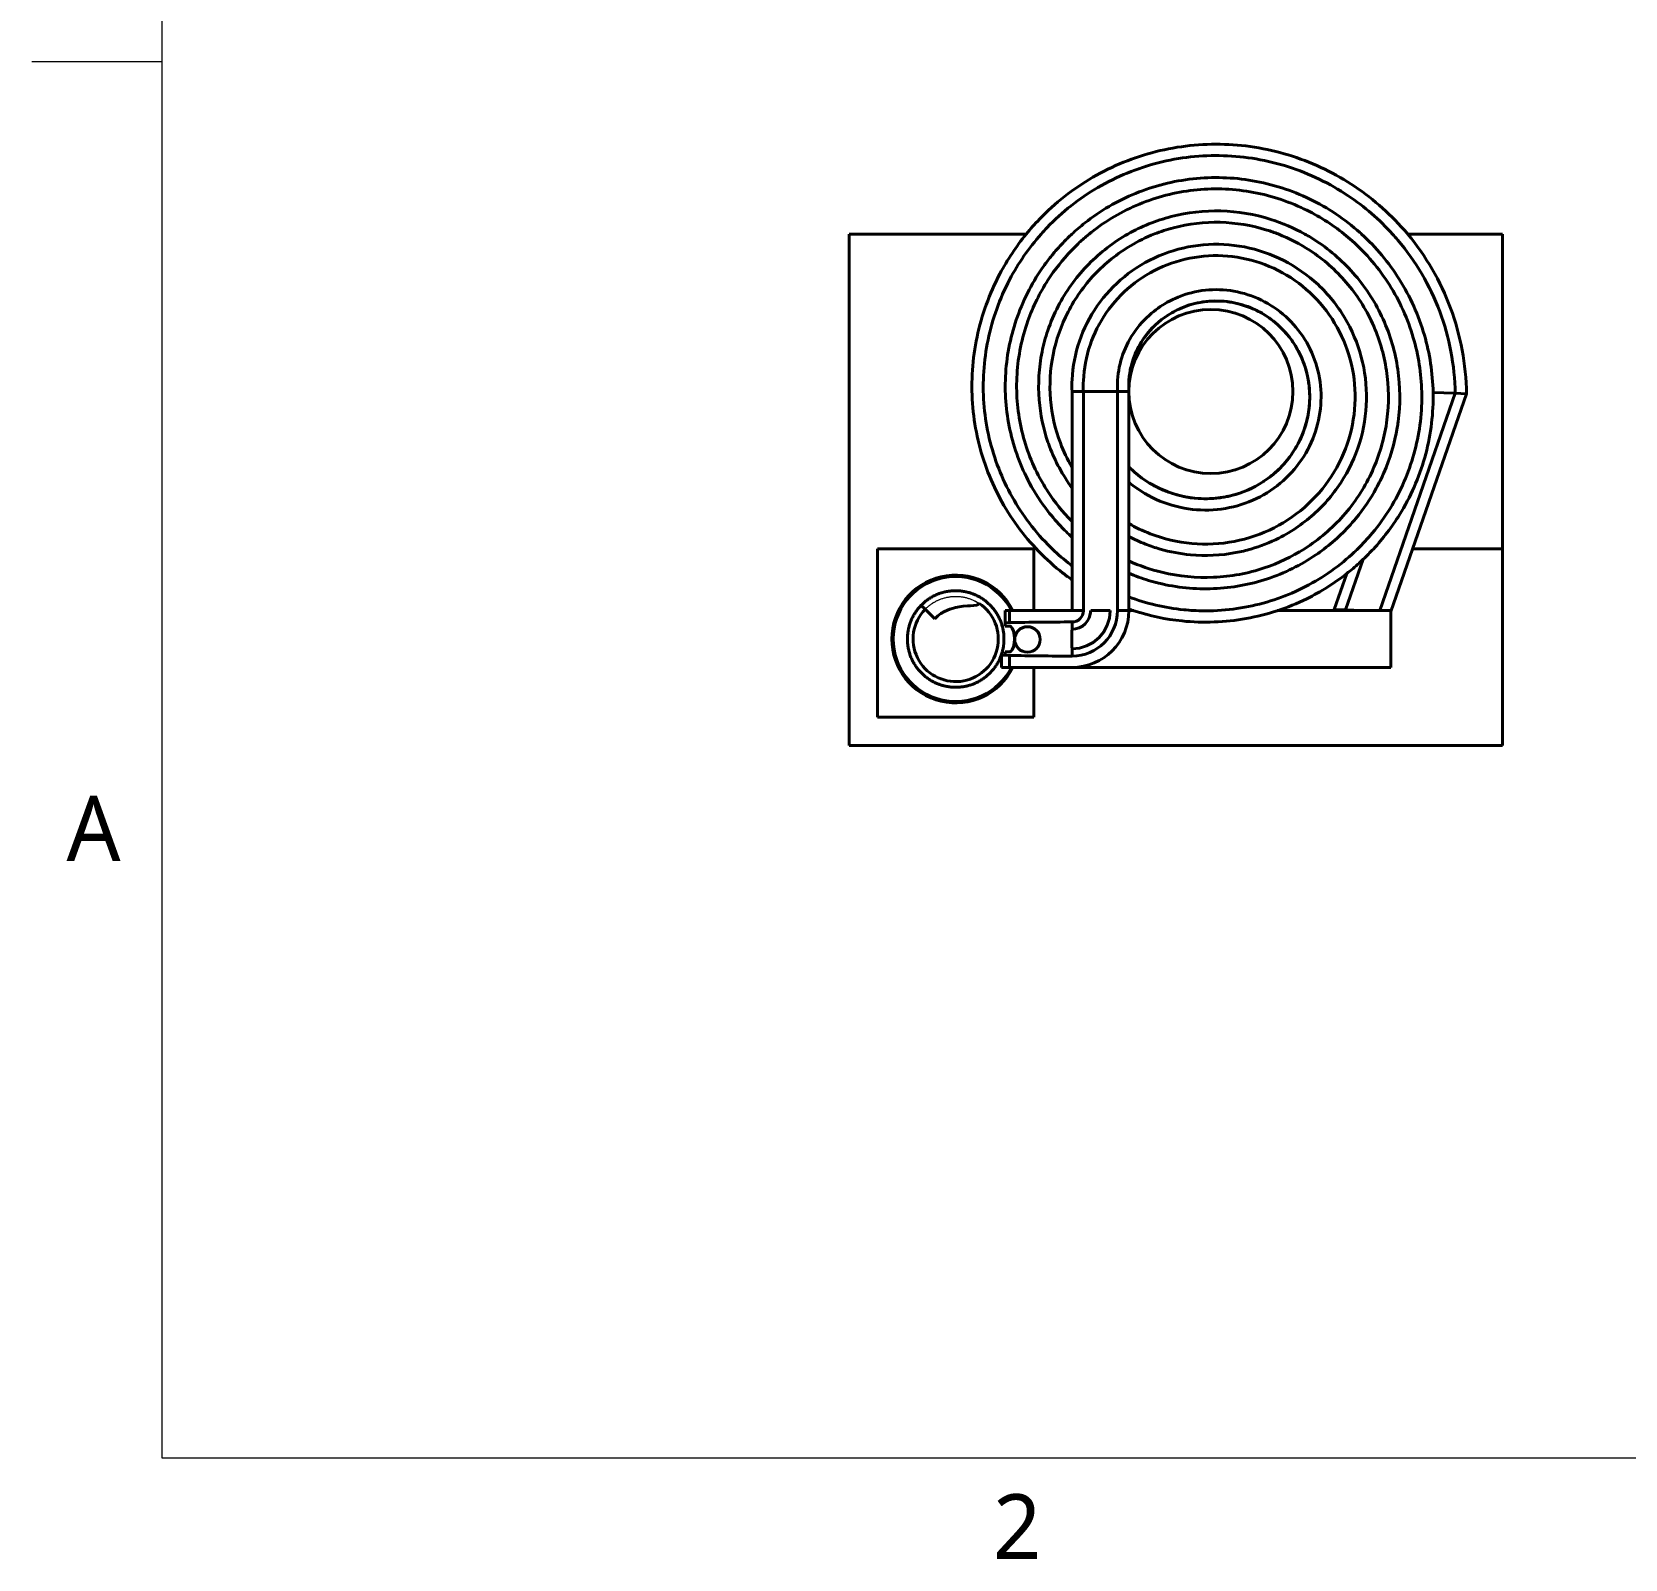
# Model space of a CAD drawing. Header units: inches. Extents: x 0 to 11, y 0 to 8.5.
# Drawn here: x 0.019 to 4.435, y 0.1 to 4.333 of the extents above; entities that cross this region are included whole.
import ezdxf

# ---------------------------------------------------------------- set-up
doc = ezdxf.new("R2010")
doc.units = ezdxf.units.IN
doc.header["$LTSCALE"] = 0.5
doc.header["$MEASUREMENT"] = 0
for name, color, linetype, lineweight in [('BORDER_FRAME', 7, 'Continuous', 15), ('BORDER_ZONES', 7, 'Continuous', 15), ('TANGENT_LINES', 7, 'Continuous', 15), ('Visible', 7, 'Continuous', 40)]:
    doc.layers.add(name, color=color, linetype=linetype, lineweight=lineweight)
doc.styles.add('Onshape-Standard', font='NotoSans-Regular.ttf')

msp = doc.modelspace()

# ---------------------------------------------------------------- linework, layer by layer
at = {"layer": 'BORDER_FRAME'}
for p, q in [((0.38, 0.38), (0.38, 8.12)), ((10.62, 0.38), (0.38, 0.38))]:
    msp.add_line(p, q, dxfattribs=at)
at = {"layer": 'BORDER_ZONES'}
msp.add_line((0.38, 4.25), (0.019, 4.25), dxfattribs=at)
at = {"layer": 'TANGENT_LINES'}
msp.add_line((2.9022, 2.6773), (2.9022, 2.6232), dxfattribs=at)
for points, weights, knots in [([(2.4924, 2.7297), (2.4937, 2.7312), (2.495, 2.7325), (2.5217, 2.7601), (2.5596, 2.7666), (2.5974, 2.7732), (2.6318, 2.7563), (2.6384, 2.7531), (2.6445, 2.7491)], [0.995112017747, 0.99742000795, 1, 0.951056516295, 1, 0.951056516295, 1, 0.990283887092, 0.984425401099], [0.88830318, 0.88830318, 0.88830318, 0.88888889, 0.88888889, 0.9, 0.9, 0.91111111, 0.91111111, 0.91331686, 0.91331686, 0.91331686]), ([(2.495, 2.7325), (2.5217, 2.7601), (2.5596, 2.7666), (2.5974, 2.7732), (2.6318, 2.7563), (2.6397, 2.7524), (2.647, 2.7474)], [1, 0.951056516295, 1, 0.951056516295, 1, 0.98832460532, 0.982219506443], [0, 0, 0, 0.01111111, 0.01111111, 0.02222222, 0.02222222, 0.02487276, 0.02487276, 0.02487276])]:
    msp.add_rational_spline(points, weights, degree=2, knots=knots, dxfattribs=at)
at = {"layer": 'Visible'}
for p, q in [((2.2845, 3.7723), (2.2845, 2.355)), ((2.2845, 3.7723), (2.7752, 3.7723)), ((3.8326, 3.7723), (4.0955, 3.7723)), ((4.0955, 3.7723), (4.0955, 2.9)), ((3.335, 3.5849), (3.3319, 3.5853)), ((3.3445, 3.5835), (3.335, 3.5849)), ((3.1989, 3.5648), (3.1941, 3.5626)), ((3.2073, 3.5685), (3.1989, 3.5648)), ((3.1419, 3.5285), (3.1339, 3.5213)), ((3.0696, 3.4191), (3.0658, 3.4054)), ((3.0725, 3.4278), (3.0696, 3.4191)), ((3.5485, 3.4033), (3.5475, 3.4065)), ((2.9022, 2.729), (2.9022, 3.3362)), ((2.9022, 3.3362), (2.9337, 3.3362)), ((2.9022, 3.3362), (2.9337, 3.3362)), ((2.9337, 2.729), (2.9337, 3.3362)), ((2.9337, 3.3362), (3.0282, 3.3362)), ((2.9345, 3.3362), (3.0274, 3.3362)), ((3.0282, 2.729), (3.0282, 3.3362)), ((3.0282, 3.3362), (3.0597, 3.3362)), ((3.0282, 3.3362), (3.0597, 3.3362)), ((3.0597, 2.729), (3.0597, 3.3362)), ((3.5604, 3.3024), (3.5611, 3.3205)), ((3.5609, 3.3318), (3.5607, 3.3356)), ((3.5611, 3.3205), (3.5609, 3.3318)), ((3.9642, 3.3314), (3.7554, 2.729)), ((3.9956, 3.3302), (3.7863, 2.7261)), ((3.9634, 3.3314), (3.9026, 3.3337)), ((3.9642, 3.3314), (3.9027, 3.3337)), ((3.9956, 3.3302), (3.9642, 3.3314)), ((3.9956, 3.3302), (3.9642, 3.3314)), ((3.5241, 3.1833), (3.5254, 3.1856)), ((3.1696, 3.0573), (3.171, 3.0568)), ((3.4076, 3.0719), (3.4102, 3.0733)), ((3.3211, 3.0431), (3.3338, 3.0455)), ((3.3338, 3.0455), (3.3381, 3.0465)), ((2.3632, 2.9), (2.3632, 2.4337)), ((2.7963, 2.9), (2.3632, 2.9)), ((2.7963, 2.9), (2.7963, 2.729)), ((3.7091, 2.8714), (3.6603, 2.7308)), ((4.0955, 2.9), (3.8466, 2.9)), ((4.0955, 2.9), (3.8466, 2.9)), ((4.0955, 2.9), (4.0955, 2.355)), ((3.6635, 2.8319), (3.6289, 2.732)), ((2.4837, 2.7435), (2.495, 2.7325)), ((2.5219, 2.7065), (2.495, 2.7325)), ((2.7172, 2.729), (2.729, 2.729)), ((2.7172, 2.6954), (2.7172, 2.729)), ((2.7172, 2.6954), (2.729, 2.6956)), ((2.729, 2.6956), (2.7172, 2.6954)), ((2.729, 2.729), (2.9022, 2.729)), ((2.729, 2.729), (2.729, 2.6956)), ((2.9022, 2.729), (2.9337, 2.729)), ((2.9022, 2.6975), (2.9022, 2.6773)), ((2.9539, 2.729), (3.0081, 2.729)), ((3.0081, 2.729), (3.0081, 2.7283)), ((3.0282, 2.729), (3.0597, 2.729)), ((3.0738, 2.729), (3.0597, 2.729)), ((3.7863, 2.729), (3.4707, 2.729)), ((3.6603, 2.7308), (3.6289, 2.732)), ((3.7075, 2.729), (3.6603, 2.7308)), ((3.7863, 2.5715), (3.7863, 2.729)), ((2.7172, 2.6893), (2.7172, 2.6861)), ((2.7172, 2.6861), (2.729, 2.6861)), ((2.7172, 2.6144), (2.7172, 2.613)), ((2.7172, 2.6144), (2.729, 2.6144)), ((2.9022, 2.6232), (2.9022, 2.603)), ((2.707, 2.5715), (2.707, 2.6051)), ((2.707, 2.6051), (2.7172, 2.6051)), ((2.729, 2.5715), (2.707, 2.5715)), ((2.729, 2.6048), (2.7172, 2.6051)), ((2.7172, 2.6051), (2.729, 2.6048)), ((2.729, 2.5715), (2.729, 2.6048)), ((2.9022, 2.5715), (2.729, 2.5715)), ((2.7963, 2.5715), (2.7963, 2.4337)), ((3.7863, 2.5715), (2.9022, 2.5715)), ((2.3632, 2.4337), (2.7963, 2.4337)), ((2.2845, 2.355), (4.0955, 2.355))]:
    msp.add_line(p, q, dxfattribs=at)
at = {"layer": 'Visible', "flags": 128}
for points in [[(3.3319, 3.5853), (3.3107, 3.5869), (3.2894, 3.5868), (3.2681, 3.5848), (3.2464, 3.5809), (3.2252, 3.5751), (3.2073, 3.5685)], [(3.4435, 3.5439), (3.4329, 3.5506), (3.4152, 3.5603), (3.3968, 3.5686), (3.3666, 3.5786), (3.3445, 3.5835)], [(3.1555, 3.5393), (3.1505, 3.5355), (3.1419, 3.5285)], [(3.1941, 3.5626), (3.174, 3.5517), (3.1555, 3.5393)], [(3.4651, 3.5278), (3.4494, 3.5398), (3.4435, 3.5439)], [(3.1339, 3.5213), (3.1288, 3.5164), (3.1166, 3.5034), (3.1052, 3.4891), (3.0949, 3.474), (3.0806, 3.4476), (3.0725, 3.4278)], [(3.4841, 3.5103), (3.4728, 3.5211), (3.4651, 3.5278)], [(3.5388, 3.4294), (3.5292, 3.4491), (3.5177, 3.4686), (3.5046, 3.487), (3.4895, 3.5047), (3.4841, 3.5103)], [(3.0658, 3.4054), (3.0643, 3.3988), (3.0599, 3.3687)], [(3.5475, 3.4065), (3.5393, 3.4281), (3.5388, 3.4294)], [(3.5607, 3.3356), (3.5583, 3.3607), (3.5539, 3.3838), (3.5485, 3.4033)], [(3.0599, 3.3687), (3.0599, 3.3679), (3.0597, 3.3362)], [(3.5254, 3.1856), (3.5343, 3.2027), (3.5429, 3.2229), (3.55, 3.2441), (3.5554, 3.2659), (3.5601, 3.2985), (3.5604, 3.3024)], [(3.5085, 3.159), (3.5199, 3.1762), (3.5241, 3.1833)], [(3.4342, 3.0876), (3.4549, 3.1027), (3.4732, 3.1186), (3.4901, 3.1361), (3.5059, 3.1555), (3.5085, 3.159)], [(3.0595, 3.1273), (3.0754, 3.1126), (3.0958, 3.0965), (3.1174, 3.0822), (3.1402, 3.0698)], [(3.1402, 3.0698), (3.141, 3.0695), (3.1655, 3.0588), (3.1696, 3.0573)], [(3.171, 3.0568), (3.1929, 3.0498), (3.2168, 3.0443), (3.2417, 3.0406), (3.2669, 3.0391), (3.3003, 3.0404), (3.3211, 3.0431)], [(3.3381, 3.0465), (3.3673, 3.0547), (3.389, 3.0631), (3.4076, 3.0719)], [(3.4102, 3.0733), (3.4331, 3.0869), (3.4342, 3.0876)], [(2.5219, 2.7065), (2.53, 2.7141), (2.5389, 2.7207), (2.5484, 2.7265), (2.5637, 2.7333), (2.5797, 2.7379), (2.5897, 2.7397), (2.6005, 2.7411), (2.6121, 2.7419), (2.6208, 2.7423), (2.6294, 2.7428), (2.6378, 2.7444), (2.6398, 2.7452), (2.6415, 2.7462), (2.6432, 2.7474), (2.6445, 2.749)], [(2.7172, 2.6954), (2.7172, 2.6913), (2.7172, 2.6893)], [(2.9539, 2.729), (2.9529, 2.7189), (2.95, 2.7092), (2.9452, 2.7003), (2.9388, 2.6924), (2.9309, 2.686), (2.922, 2.6812), (2.9123, 2.6783), (2.9022, 2.6773)], [(3.0081, 2.7283), (3.006, 2.7083), (3, 2.6885), (2.9902, 2.6702), (2.9771, 2.6541), (2.961, 2.641), (2.9427, 2.6312), (2.9229, 2.6252), (2.9022, 2.6232)], [(2.729, 2.6861), (2.73, 2.6859), (2.7309, 2.6857), (2.7327, 2.6847), (2.7362, 2.6806), (2.7399, 2.6719), (2.7419, 2.6616), (2.7425, 2.6504), (2.7418, 2.6392), (2.7397, 2.6289), (2.736, 2.6201), (2.7332, 2.6166), (2.7314, 2.6152), (2.7303, 2.6147), (2.729, 2.6144)], [(2.7172, 2.613), (2.7172, 2.6091), (2.7172, 2.6051)]]:
    msp.add_lwpolyline(points, dxfattribs=at)
at = {"layer": 'Visible', "extrusion": (0, 0, -1)}
msp.add_circle((-3.2871, 3.3362), 0.2274, dxfattribs=at)
at = {"layer": 'Visible'}
msp.add_circle((2.7787, 2.649), 0.0354, dxfattribs=at)
for radius, start, end in [(0.1772, 26.3699, 333.5943), (0.1181, 135.8512, 56.7419)]:
    msp.add_arc((2.5798, 2.6503), radius, start, end, dxfattribs=at)
at = {"layer": 'Visible', "extrusion": (0, 0, -1)}
for centre, radius, start, end in [((-2.5798, 2.6503), 0.1732, 207.0541, 152.9827), ((-2.9022, 2.729), 0.1575, 180, 270), ((-2.9022, 2.729), 0.0315, 180, 270), ((-2.9022, 2.729), 0.126, 180, 270)]:
    msp.add_arc(centre, radius, start, end, dxfattribs=at)
at = {"layer": 'Visible'}
for centre, major_axis, ratio, start_param, end_param in [((3.1959, 3.3466), (-0.1376, 0.0158), 0.74885, 0.252063, 0.252066), ((2.9037, 2.6502), (0.6322, 0), 0.074733, 1.573088, 1.850753), ((2.9037, 2.6502), (0, -0.0472), 0.037419, 4.102175, 5.322603), ((2.9037, 2.6502), (0.6322, 0), 0.074733, 4.432432, 4.710097)]:
    msp.add_ellipse(centre, major_axis=major_axis, ratio=ratio, start_param=start_param, end_param=end_param, dxfattribs=at)
for points, knots in [([(2.902, 2.8145), (2.8936, 2.8204), (2.8853, 2.8265), (2.8295, 2.8699), (2.7868, 2.9138), (2.7151, 3.012), (2.6861, 3.0663), (2.6439, 3.1812), (2.6309, 3.2418), (2.622, 3.3646), (2.6262, 3.4269), (2.6517, 3.5481), (2.673, 3.6071), (2.7227, 3.7012), (2.7472, 3.7381), (2.7751, 3.7724), (2.7867, 3.7866), (2.799, 3.8004), (2.8552, 3.8589), (2.9052, 3.8982), (3.0143, 3.9615), (3.0735, 3.9856), (3.1967, 4.0165), (3.2606, 4.0234), (3.3883, 4.0192), (3.452, 4.0081), (3.5743, 3.9686), (3.6328, 3.9402), (3.7401, 3.8681), (3.7888, 3.8244), (3.8314, 3.7739), (3.832, 3.7732), (3.8327, 3.7724), (3.8833, 3.7117), (3.9237, 3.6422), (3.9795, 3.492), (3.9946, 3.4114), (3.9956, 3.3302)], [0.8142476, 0.8142476, 0.8142476, 0.8142476, 0.8164062, 0.8164062, 0.8291016, 0.8291016, 0.8417969, 0.8417969, 0.8544922, 0.8544922, 0.8671875, 0.8671875, 0.8798828, 0.8798828, 0.8888466, 0.8888466, 0.8888466, 0.8925781, 0.8925781, 0.9052734, 0.9052734, 0.9179688, 0.9179688, 0.9306641, 0.9306641, 0.9433594, 0.9433594, 0.9560547, 0.9560547, 0.96875, 0.96875, 0.968946, 0.968946, 0.968946, 0.984375, 0.984375, 1, 1, 1, 1]), ([(2.9021, 2.8533), (2.9007, 2.8545), (2.8992, 2.8556), (2.8804, 2.8701), (2.8637, 2.8845), (2.8478, 2.8997), (2.8436, 2.9038), (2.8394, 2.9079), (2.8353, 2.9121), (2.8144, 2.9334), (2.795, 2.9561), (2.7431, 3.0269), (2.7152, 3.0785), (2.6749, 3.1878), (2.6623, 3.2455), (2.6536, 3.3624), (2.6574, 3.4217), (2.6814, 3.5373), (2.7016, 3.5936), (2.7531, 3.6915), (2.7825, 3.7341), (2.8166, 3.7726), (2.8221, 3.7788), (2.8276, 3.7848), (2.8747, 3.834), (2.9222, 3.8715), (3.0262, 3.9322), (3.0826, 3.9553), (3.2, 3.9851), (3.2609, 3.9918), (3.3827, 3.988), (3.4436, 3.9776), (3.5604, 3.9402), (3.6163, 3.9132), (3.7127, 3.8488), (3.7541, 3.813), (3.7908, 3.7726), (3.7958, 3.7671), (3.8008, 3.7614), (3.855, 3.6973), (3.8944, 3.6302), (3.9484, 3.486), (3.963, 3.409), (3.9642, 3.3314)], [0.815999, 0.815999, 0.815999, 0.815999, 0.8164062, 0.8164062, 0.8212518, 0.8212518, 0.8212518, 0.8225462, 0.8225462, 0.8225462, 0.8291016, 0.8291016, 0.8417969, 0.8417969, 0.8544922, 0.8544922, 0.8671875, 0.8671875, 0.8798828, 0.8798828, 0.8908291, 0.8908291, 0.8908291, 0.8925781, 0.8925781, 0.9052734, 0.9052734, 0.9179688, 0.9179688, 0.9306641, 0.9306641, 0.9433594, 0.9433594, 0.9560547, 0.9560547, 0.967209, 0.967209, 0.967209, 0.96875, 0.96875, 0.984375, 0.984375, 1, 1, 1, 1]), ([(2.902, 2.9326), (2.8995, 2.9349), (2.8969, 2.9372), (2.8944, 2.9396), (2.8885, 2.9451), (2.8827, 2.9508), (2.8765, 2.9573), (2.8758, 2.9579), (2.8752, 2.9585), (2.8612, 2.9731), (2.8479, 2.9884), (2.8354, 3.0045), (2.8164, 3.0289), (2.7994, 3.0551), (2.7598, 3.1286), (2.7414, 3.1784), (2.7189, 3.2816), (2.7149, 3.3349), (2.7218, 3.441), (2.7328, 3.4938), (2.7689, 3.5946), (2.7942, 3.6427), (2.8289, 3.6909), (2.8322, 3.6953), (2.8355, 3.6997), (2.8423, 3.7086), (2.8494, 3.7173), (2.8567, 3.7258), (2.8644, 3.7347), (2.8724, 3.7434), (2.8806, 3.7519), (2.8874, 3.7589), (2.8944, 3.7657), (2.9015, 3.7724), (2.9131, 3.7832), (2.9252, 3.7935), (2.9803, 3.8369), (3.0278, 3.8647), (3.1291, 3.9061), (3.1828, 3.9197), (3.2923, 3.9317), (3.3481, 3.93), (3.4574, 3.9111), (3.5109, 3.894), (3.6115, 3.8454), (3.6585, 3.814), (3.7018, 3.7753), (3.7032, 3.774), (3.7046, 3.7727), (3.7448, 3.7361), (3.7801, 3.6939), (3.8394, 3.5998), (3.863, 3.5475), (3.8938, 3.4413), (3.902, 3.3877), (3.9031, 3.3338), (3.9032, 3.3303), (3.9032, 3.3269), (3.9034, 3.2661), (3.8955, 3.2085), (3.864, 3.0974), (3.8404, 3.0439), (3.7889, 2.9608), (3.7647, 2.929), (3.7376, 2.8997), (3.7285, 2.8899), (3.7191, 2.8804), (3.7094, 2.8711), (3.7057, 2.8675), (3.7019, 2.864), (3.687, 2.8505), (3.6755, 2.8409), (3.6637, 2.8316), (3.6294, 2.8047), (3.5921, 2.7813), (3.5263, 2.749), (3.4989, 2.7378), (3.4708, 2.7286), (3.4428, 2.7194), (3.414, 2.7122), (3.3265, 2.6965), (3.2665, 2.6942), (3.1619, 2.7049), (3.1171, 2.7144), (3.0736, 2.7285), (3.069, 2.7301), (3.0643, 2.7316), (3.0597, 2.7333)], [0.534289, 0.534289, 0.534289, 0.534289, 0.5351291, 0.5351291, 0.5351291, 0.5371094, 0.5371094, 0.5373231, 0.5373231, 0.5373231, 0.5422619, 0.5422619, 0.5422619, 0.5498047, 0.5498047, 0.5625, 0.5625, 0.5751953, 0.5751953, 0.5878906, 0.5878906, 0.6005859, 0.6005859, 0.6018833, 0.6018833, 0.6018833, 0.6045198, 0.6045198, 0.6045198, 0.6072817, 0.6072817, 0.6072817, 0.6095746, 0.6095746, 0.6095746, 0.6132812, 0.6132812, 0.6259766, 0.6259766, 0.6386719, 0.6386719, 0.6513672, 0.6513672, 0.6640625, 0.6640625, 0.6767578, 0.6767578, 0.6771846, 0.6771846, 0.6771846, 0.6894531, 0.6894531, 0.7021484, 0.7021484, 0.7140863, 0.7140863, 0.7140863, 0.7148438, 0.7148438, 0.7275391, 0.7275391, 0.7402344, 0.7402344, 0.7488968, 0.7488968, 0.7488968, 0.7518075, 0.7518075, 0.7518075, 0.7529297, 0.7529297, 0.7561758, 0.7561758, 0.7561758, 0.765625, 0.765625, 0.7719797, 0.7719797, 0.7719797, 0.7783203, 0.7783203, 0.7910156, 0.7910156, 0.8006921, 0.8006921, 0.8006921, 0.8017335, 0.8017335, 0.8017335, 0.8017335]), ([(2.9019, 2.9762), (2.9015, 2.9767), (2.901, 2.9771), (2.8763, 3.0023), (2.8544, 3.0295), (2.8354, 3.0587), (2.8274, 3.0708), (2.82, 3.0833), (2.7895, 3.1396), (2.772, 3.1866), (2.7505, 3.284), (2.7466, 3.3343), (2.7528, 3.4346), (2.763, 3.4845), (2.794, 3.5716), (2.8126, 3.6095), (2.8354, 3.6448), (2.8402, 3.6523), (2.8452, 3.6596), (2.8707, 3.6952), (2.8938, 3.7217), (2.9192, 3.7459), (2.9276, 3.7537), (2.9361, 3.7614), (2.9449, 3.7687), (2.9465, 3.77), (2.948, 3.7713), (2.9495, 3.7725), (2.9517, 3.7743), (2.9538, 3.776), (2.9962, 3.8096), (3.0411, 3.836), (3.1368, 3.8754), (3.1876, 3.8885), (3.2913, 3.9001), (3.3441, 3.8986), (3.4477, 3.881), (3.4984, 3.8649), (3.5852, 3.8233), (3.6222, 3.8), (3.6563, 3.7727), (3.6638, 3.7667), (3.6711, 3.7605), (3.7182, 3.7186), (3.7531, 3.6775), (3.8106, 3.5868), (3.833, 3.5373), (3.8625, 3.4367), (3.8704, 3.386), (3.8716, 3.335), (3.8717, 3.3316), (3.8717, 3.3283), (3.8721, 3.2705), (3.8647, 3.2158), (3.8351, 3.1102), (3.8128, 3.0593), (3.7691, 2.9884), (3.7525, 2.9655), (3.7344, 2.9438), (3.7216, 2.9284), (3.7081, 2.9137), (3.6937, 2.8997), (3.6907, 2.8967), (3.6876, 2.8937), (3.6844, 2.8908), (3.6823, 2.8888), (3.6802, 2.8868), (3.637, 2.8475), (3.5905, 2.8157), (3.4901, 2.7661), (3.4363, 2.7482), (3.3524, 2.733), (3.3235, 2.7299), (3.2944, 2.7288), (3.2855, 2.7285), (3.2766, 2.7283), (3.2677, 2.7284), (3.2491, 2.7286), (3.2305, 2.7296), (3.1601, 2.7366), (3.1087, 2.7485), (3.0595, 2.7668)], [0.5369498, 0.5369498, 0.5369498, 0.5369498, 0.5371094, 0.5371094, 0.5460739, 0.5460739, 0.5460739, 0.5498047, 0.5498047, 0.5625, 0.5625, 0.5751953, 0.5751953, 0.5878906, 0.5878906, 0.5983778, 0.5983778, 0.5983778, 0.6005859, 0.6005859, 0.6092747, 0.6092747, 0.6092747, 0.6121135, 0.6121135, 0.6121135, 0.6126054, 0.6126054, 0.6126054, 0.6132812, 0.6132812, 0.6259766, 0.6259766, 0.6386719, 0.6386719, 0.6513672, 0.6513672, 0.6640625, 0.6640625, 0.6744618, 0.6744618, 0.6744618, 0.6767578, 0.6767578, 0.6894531, 0.6894531, 0.7021484, 0.7021484, 0.7140623, 0.7140623, 0.7140623, 0.7148438, 0.7148438, 0.7275391, 0.7275391, 0.7402344, 0.7402344, 0.7467076, 0.7467076, 0.7467076, 0.7512871, 0.7512871, 0.7512871, 0.7522721, 0.7522721, 0.7522721, 0.7529297, 0.7529297, 0.765625, 0.765625, 0.7783203, 0.7783203, 0.7848419, 0.7848419, 0.7848419, 0.786843, 0.786843, 0.786843, 0.7910156, 0.7910156, 0.8026795, 0.8026795, 0.8026795, 0.8026795]), ([(2.9022, 3.0693), (2.8764, 3.1042), (2.8553, 3.1428), (2.8384, 3.1878), (2.837, 3.1918), (2.8356, 3.1958), (2.8226, 3.2334), (2.8143, 3.2728), (2.8076, 3.357), (2.8102, 3.402), (2.8232, 3.4659), (2.8285, 3.4857), (2.8351, 3.5051), (2.843, 3.5282), (2.8526, 3.5508), (2.8847, 3.6127), (2.9113, 3.65), (2.9739, 3.7161), (3.01, 3.7449), (3.0522, 3.7697), (3.0547, 3.7712), (3.0573, 3.7726), (3.0947, 3.7938), (3.1351, 3.8101), (3.2218, 3.8325), (3.2684, 3.8378), (3.3618, 3.8353), (3.4085, 3.8275), (3.4859, 3.8031), (3.5174, 3.7894), (3.5474, 3.7727), (3.5588, 3.7664), (3.5699, 3.7596), (3.6203, 3.7262), (3.6563, 3.6943), (3.7184, 3.6215), (3.7444, 3.5806), (3.7842, 3.4928), (3.7981, 3.4459), (3.8123, 3.3498), (3.8126, 3.3005), (3.8054, 3.2466), (3.8046, 3.2412), (3.8037, 3.2358), (3.7966, 3.1929), (3.7841, 3.1506), (3.7602, 3.096), (3.7532, 3.0818), (3.7456, 3.0679), (3.7294, 3.0384), (3.7104, 3.0104), (3.6629, 2.953), (3.6332, 2.9245), (3.6006, 2.8997), (3.5934, 2.8942), (3.586, 2.8889), (3.5371, 2.8555), (3.4916, 2.8329), (3.3958, 2.8011), (3.3454, 2.7919), (3.2438, 2.7878), (3.1924, 2.7928), (3.133, 2.8073), (3.1235, 2.8099), (3.114, 2.8128), (3.0956, 2.8183), (3.0774, 2.8248), (3.0596, 2.8323)], [0.2578809, 0.2578809, 0.2578809, 0.2578809, 0.2705078, 0.2705078, 0.2717301, 0.2717301, 0.2717301, 0.2832031, 0.2832031, 0.2958984, 0.2958984, 0.3016895, 0.3016895, 0.3016895, 0.3085938, 0.3085938, 0.3212891, 0.3212891, 0.3339844, 0.3339844, 0.3348076, 0.3348076, 0.3348076, 0.3466797, 0.3466797, 0.359375, 0.359375, 0.3720703, 0.3720703, 0.3812747, 0.3812747, 0.3812747, 0.3847656, 0.3847656, 0.3974609, 0.3974609, 0.4101562, 0.4101562, 0.4228516, 0.4228516, 0.4355469, 0.4355469, 0.4369581, 0.4369581, 0.4369581, 0.4482422, 0.4482422, 0.4523015, 0.4523015, 0.4523015, 0.4609375, 0.4609375, 0.4713283, 0.4713283, 0.4713283, 0.4736328, 0.4736328, 0.4863281, 0.4863281, 0.4990234, 0.4990234, 0.5117188, 0.5117188, 0.5141683, 0.5141683, 0.5141683, 0.5189257, 0.5189257, 0.5189257, 0.5189257]), ([(2.902, 3.1266), (2.8894, 3.1479), (2.8787, 3.1704), (2.8553, 3.232), (2.846, 3.2726), (2.8392, 3.3553), (2.8415, 3.3973), (2.8579, 3.4793), (2.8718, 3.5194), (2.9106, 3.5944), (2.9353, 3.6294), (2.9937, 3.6914), (3.0274, 3.7184), (3.0855, 3.7529), (3.1076, 3.7637), (3.1305, 3.7728), (3.1478, 3.7796), (3.1655, 3.7854), (3.2255, 3.8011), (3.2691, 3.8062), (3.3566, 3.8041), (3.4004, 3.7969), (3.453, 3.7805), (3.4634, 3.7768), (3.4736, 3.7728), (3.5046, 3.7607), (3.5343, 3.7453), (3.5994, 3.7025), (3.6333, 3.6726), (3.6917, 3.6045), (3.7162, 3.5661), (3.7539, 3.4838), (3.767, 3.4398), (3.7806, 3.3495), (3.7811, 3.3032), (3.7692, 3.2119), (3.7568, 3.1669), (3.7198, 3.0818), (3.6953, 3.0416), (3.6358, 2.9693), (3.6008, 2.9373), (3.5565, 2.9068), (3.5511, 2.9032), (3.5455, 2.8997), (3.5111, 2.878), (3.474, 2.8603), (3.3901, 2.8322), (3.3427, 2.8234), (3.2469, 2.8193), (3.1985, 2.8239), (3.1201, 2.8428), (3.0893, 2.8533), (3.0596, 2.8666)], [0.2628227, 0.2628227, 0.2628227, 0.2628227, 0.2705078, 0.2705078, 0.2832031, 0.2832031, 0.2958984, 0.2958984, 0.3085938, 0.3085938, 0.3212891, 0.3212891, 0.3339844, 0.3339844, 0.341226, 0.341226, 0.341226, 0.3466797, 0.3466797, 0.359375, 0.359375, 0.3720703, 0.3720703, 0.3752334, 0.3752334, 0.3752334, 0.3847656, 0.3847656, 0.3974609, 0.3974609, 0.4101562, 0.4101562, 0.4228516, 0.4228516, 0.4355469, 0.4355469, 0.4482422, 0.4482422, 0.4609375, 0.4609375, 0.4736328, 0.4736328, 0.4753983, 0.4753983, 0.4753983, 0.4863281, 0.4863281, 0.4990234, 0.4990234, 0.5117188, 0.5117188, 0.5202104, 0.5202104, 0.5202104, 0.5202104]), ([(2.9022, 3.3362), (2.9018, 3.3472), (2.9019, 3.3583), (2.9041, 3.4054), (2.9109, 3.4413), (2.9344, 3.5102), (2.951, 3.5432), (2.9931, 3.6035), (3.0184, 3.6309), (3.0761, 3.6778), (3.1084, 3.6973), (3.1774, 3.7267), (3.2142, 3.7367), (3.2895, 3.746), (3.3279, 3.7453), (3.4036, 3.7334), (3.4408, 3.722), (3.5109, 3.6893), (3.5438, 3.6679), (3.6027, 3.6166), (3.6286, 3.5867), (3.6715, 3.5204), (3.6884, 3.4842), (3.7115, 3.408), (3.7177, 3.368), (3.7189, 3.2876), (3.7139, 3.2472), (3.6926, 3.1688), (3.6764, 3.131), (3.6339, 3.0609), (3.6077, 3.0287), (3.547, 2.9726), (3.5125, 2.9487), (3.4506, 2.9175), (3.4248, 2.9073), (3.3981, 2.8996), (3.3845, 2.8957), (3.3706, 2.8923), (3.3152, 2.8819), (3.2725, 2.8798), (3.202, 2.8864), (3.174, 2.8917), (3.1465, 2.8995), (3.1329, 2.9034), (3.1194, 2.908), (3.0902, 2.9194), (3.0746, 2.9265), (3.0595, 2.9345)], [0, 0, 0, 0, 0.0039063, 0.0039063, 0.0166016, 0.0166016, 0.0292969, 0.0292969, 0.0419922, 0.0419922, 0.0546875, 0.0546875, 0.0673828, 0.0673828, 0.0800781, 0.0800781, 0.0927734, 0.0927734, 0.1054688, 0.1054688, 0.1181641, 0.1181641, 0.1308594, 0.1308594, 0.1435547, 0.1435547, 0.15625, 0.15625, 0.1689453, 0.1689453, 0.1816406, 0.1816406, 0.1943359, 0.1943359, 0.20273, 0.20273, 0.20273, 0.2070312, 0.2070312, 0.2197266, 0.2197266, 0.2281982, 0.2281982, 0.2281982, 0.2324219, 0.2324219, 0.2374719, 0.2374719, 0.2374719, 0.2374719]), ([(2.9337, 3.3362), (2.9333, 3.3463), (2.9333, 3.3565), (2.9353, 3.3997), (2.9414, 3.4327), (2.9627, 3.4961), (2.9779, 3.5265), (3.0164, 3.5822), (3.0397, 3.6075), (3.0926, 3.6508), (3.1223, 3.6689), (3.1859, 3.6963), (3.2198, 3.7055), (3.2892, 3.7143), (3.3247, 3.7139), (3.3945, 3.703), (3.4289, 3.6927), (3.4938, 3.6627), (3.5243, 3.643), (3.5789, 3.5957), (3.603, 3.5681), (3.6429, 3.507), (3.6586, 3.4734), (3.6803, 3.4029), (3.6862, 3.3659), (3.6875, 3.2914), (3.6829, 3.2539), (3.6634, 3.1811), (3.6485, 3.146), (3.6093, 3.0808), (3.585, 3.0508), (3.5288, 2.9985), (3.4969, 2.9762), (3.4277, 2.941), (3.3905, 2.9283), (3.3136, 2.9135), (3.2739, 2.9114), (3.1951, 2.9185), (3.156, 2.9276), (3.0984, 2.9499), (3.0785, 2.9594), (3.0595, 2.9704)], [0, 0, 0, 0, 0.0039063, 0.0039063, 0.0166016, 0.0166016, 0.0292969, 0.0292969, 0.0419922, 0.0419922, 0.0546875, 0.0546875, 0.0673828, 0.0673828, 0.0800781, 0.0800781, 0.0927734, 0.0927734, 0.1054688, 0.1054688, 0.1181641, 0.1181641, 0.1308594, 0.1308594, 0.1435547, 0.1435547, 0.15625, 0.15625, 0.1689453, 0.1689453, 0.1816406, 0.1816406, 0.1943359, 0.1943359, 0.2070312, 0.2070312, 0.2197266, 0.2197266, 0.2324219, 0.2324219, 0.2393755, 0.2393755, 0.2393755, 0.2393755]), ([(3.0282, 3.3362), (3.0278, 3.3436), (3.0277, 3.351), (3.0286, 3.3828), (3.0328, 3.4071), (3.0478, 3.454), (3.0587, 3.4766), (3.0865, 3.5182), (3.1035, 3.5372), (3.1381, 3.5664), (3.1548, 3.5777), (3.1727, 3.587), (3.1776, 3.5896), (3.1826, 3.592), (3.2112, 3.6048), (3.2364, 3.6121), (3.2882, 3.6194), (3.3148, 3.6195), (3.3674, 3.6121), (3.3934, 3.6047), (3.4426, 3.5828), (3.4658, 3.5683), (3.5076, 3.5331), (3.5262, 3.5124), (3.5571, 3.4665), (3.5694, 3.4412), (3.5866, 3.3877), (3.5915, 3.3596), (3.5933, 3.3027), (3.5902, 3.274), (3.576, 3.218), (3.5649, 3.1909), (3.5355, 3.1404), (3.5171, 3.1171), (3.4743, 3.0762), (3.4499, 3.0586), (3.3968, 3.0308), (3.3681, 3.0205), (3.3087, 3.0082), (3.2779, 3.0062), (3.2166, 3.0109), (3.186, 3.0176), (3.1277, 3.0393), (3.0999, 3.0544), (3.0695, 3.0768), (3.0645, 3.0807), (3.0597, 3.0847)], [0, 0, 0, 0, 0.0039063, 0.0039063, 0.0166016, 0.0166016, 0.0292969, 0.0292969, 0.0419922, 0.0419922, 0.0519443, 0.0519443, 0.0519443, 0.0546875, 0.0546875, 0.0673828, 0.0673828, 0.0800781, 0.0800781, 0.0927734, 0.0927734, 0.1054688, 0.1054688, 0.1181641, 0.1181641, 0.1308594, 0.1308594, 0.1435547, 0.1435547, 0.15625, 0.15625, 0.1689453, 0.1689453, 0.1816406, 0.1816406, 0.1943359, 0.1943359, 0.2070312, 0.2070312, 0.2197266, 0.2197266, 0.2324219, 0.2324219, 0.2451172, 0.2451172, 0.2476464, 0.2476464, 0.2476464, 0.2476464]), ([(3.0597, 3.3362), (3.0593, 3.3427), (3.0592, 3.3492), (3.0594, 3.3601), (3.0596, 3.3644), (3.0599, 3.3687), (3.0609, 3.381), (3.0629, 3.3933), (3.0658, 3.4054), (3.067, 3.41), (3.0682, 3.4146), (3.0696, 3.4191), (3.0696, 3.4192), (3.0697, 3.4192), (3.0706, 3.4221), (3.0715, 3.4249), (3.0725, 3.4278), (3.0788, 3.4454), (3.0872, 3.4625), (3.1079, 3.494), (3.1201, 3.5084), (3.1339, 3.5213), (3.1364, 3.5237), (3.1391, 3.5261), (3.1418, 3.5284), (3.1419, 3.5285), (3.1419, 3.5285), (3.1463, 3.5323), (3.1508, 3.5359), (3.1555, 3.5393), (3.1675, 3.5482), (3.1804, 3.556), (3.1941, 3.5626), (3.1957, 3.5633), (3.1973, 3.5641), (3.1989, 3.5648), (3.2016, 3.5661), (3.2044, 3.5673), (3.2072, 3.5685), (3.2256, 3.576), (3.245, 3.5814), (3.2869, 3.5877), (3.3095, 3.588), (3.3319, 3.5853), (3.333, 3.5852), (3.334, 3.585), (3.335, 3.5849), (3.335, 3.5849), (3.335, 3.5849), (3.3381, 3.5845), (3.3413, 3.584), (3.3445, 3.5835), (3.3646, 3.58), (3.3845, 3.5741), (3.4174, 3.5597), (3.4307, 3.5524), (3.4434, 3.5439), (3.4509, 3.5389), (3.4581, 3.5335), (3.4651, 3.5278), (3.4717, 3.5223), (3.478, 3.5165), (3.4841, 3.5103), (3.4953, 3.499), (3.5055, 3.4867), (3.5239, 3.4596), (3.532, 3.4449), (3.5388, 3.4294), (3.542, 3.4219), (3.5449, 3.4143), (3.5475, 3.4065), (3.5475, 3.4065), (3.5475, 3.4065), (3.5478, 3.4054), (3.5482, 3.4044), (3.5485, 3.4033), (3.5554, 3.3815), (3.5595, 3.3587), (3.5607, 3.3356), (3.5608, 3.3344), (3.5608, 3.3332), (3.5609, 3.3319), (3.5609, 3.3318), (3.5609, 3.3318), (3.561, 3.328), (3.5611, 3.3243), (3.5611, 3.3206), (3.5611, 3.3144), (3.5608, 3.3081), (3.5604, 3.3019), (3.5593, 3.2863), (3.5568, 3.2708), (3.5469, 3.2306), (3.5373, 3.2064), (3.5244, 3.1838), (3.5243, 3.1836), (3.5241, 3.1833), (3.5192, 3.1748), (3.5141, 3.1668), (3.5085, 3.159), (3.4986, 3.1453), (3.4875, 3.1325), (3.4627, 3.1084), (3.4489, 3.0973), (3.4342, 3.0876), (3.4265, 3.0825), (3.4186, 3.0777), (3.4103, 3.0733), (3.4103, 3.0733), (3.4102, 3.0733), (3.4093, 3.0728), (3.4085, 3.0724), (3.4076, 3.0719), (3.3858, 3.0606), (3.3624, 3.052), (3.3381, 3.0465), (3.3367, 3.0461), (3.3353, 3.0458), (3.3338, 3.0455), (3.3296, 3.0446), (3.3254, 3.0438), (3.3211, 3.0431), (3.2982, 3.0393), (3.2748, 3.0382), (3.2242, 3.0417), (3.1971, 3.0474), (3.171, 3.0568), (3.1705, 3.057), (3.17, 3.0571), (3.1696, 3.0573), (3.1696, 3.0573), (3.1696, 3.0573), (3.1596, 3.061), (3.1498, 3.0651), (3.1402, 3.0699), (3.1243, 3.0776), (3.1091, 3.0868), (3.0823, 3.1063), (3.0705, 3.1164), (3.0595, 3.1273)], [0, 0, 0, 0, 0.0039063, 0.0039063, 0.0064592, 0.0064592, 0.0064592, 0.0137925, 0.0137925, 0.0137925, 0.0165653, 0.0165653, 0.0165653, 0.0166016, 0.0166016, 0.0183413, 0.0183413, 0.0183413, 0.0292969, 0.0292969, 0.0399882, 0.0399882, 0.0399882, 0.0419922, 0.0419922, 0.0420258, 0.0420258, 0.0420258, 0.045286, 0.045286, 0.045286, 0.0536998, 0.0536998, 0.0536998, 0.0546875, 0.0546875, 0.0546875, 0.0563721, 0.0563721, 0.0563721, 0.0673828, 0.0673828, 0.0795306, 0.0795306, 0.0795306, 0.0800781, 0.0800781, 0.0800783, 0.0800783, 0.0800783, 0.0818002, 0.0818002, 0.0818002, 0.0927734, 0.0927734, 0.1007718, 0.1007718, 0.1007718, 0.1054688, 0.1054688, 0.1054688, 0.1099464, 0.1099464, 0.1099464, 0.1181641, 0.1181641, 0.1267227, 0.1267227, 0.1267227, 0.1308594, 0.1308594, 0.1308595, 0.1308595, 0.1308595, 0.1314339, 0.1314339, 0.1314339, 0.1429479, 0.1429479, 0.1429479, 0.1435547, 0.1435547, 0.1435885, 0.1435885, 0.1435885, 0.1454463, 0.1454463, 0.1454463, 0.1485285, 0.1485285, 0.1485285, 0.15625, 0.15625, 0.1688131, 0.1688131, 0.1688131, 0.1689453, 0.1689453, 0.173547, 0.173547, 0.173547, 0.1816406, 0.1816406, 0.1899893, 0.1899893, 0.1899893, 0.1943359, 0.1943359, 0.1943698, 0.1943698, 0.1943698, 0.1948235, 0.1948235, 0.1948235, 0.2063525, 0.2063525, 0.2063525, 0.2070312, 0.2070312, 0.2070312, 0.2090327, 0.2090327, 0.2090327, 0.2197266, 0.2197266, 0.2321882, 0.2321882, 0.2321882, 0.2324219, 0.2324219, 0.232422, 0.232422, 0.232422, 0.237209, 0.237209, 0.237209, 0.2451172, 0.2451172, 0.251945, 0.251945, 0.251945, 0.251945])]:
    msp.add_open_spline(points, degree=3, knots=knots, dxfattribs=at)
msp.add_rational_spline([(2.4837, 2.7435), (2.514, 2.7747), (2.5569, 2.7822), (2.5997, 2.7896), (2.6388, 2.7704), (2.6778, 2.7513), (2.6981, 2.7128), (2.7184, 2.6744), (2.7123, 2.6313), (2.7061, 2.5882), (2.6758, 2.557), (2.6455, 2.5258), (2.6027, 2.5184), (2.5598, 2.511), (2.5208, 2.5301), (2.4817, 2.5493), (2.4614, 2.5877), (2.4411, 2.6262), (2.4473, 2.6692), (2.4534, 2.7123), (2.4837, 2.7435), (2.485, 2.7449), (2.4864, 2.7462)], [1, 0.951056516295, 1, 0.951056516295, 1, 0.951056516295, 1, 0.951056516295, 1, 0.951056516295, 1, 0.951056516295, 1, 0.951056516295, 1, 0.951056516295, 1, 0.951056516295, 1, 0.951056516295, 1, 0.997772228539, 0.995747261018], degree=2, knots=[0, 0, 0, 0.0111111, 0.0111111, 0.0222222, 0.0222222, 0.0333333, 0.0333333, 0.0444444, 0.0444444, 0.0555556, 0.0555556, 0.0666667, 0.0666667, 0.0777778, 0.0777778, 0.0888889, 0.0888889, 0.1, 0.1, 0.1111111, 0.1111111, 0.1116169, 0.1116169, 0.1116169], dxfattribs=at)

# ---------------------------------------------------------------- texts
at = {"layer": 'BORDER_ZONES', "char_height": 0.18, "attachment_point": 5, "style": 'Onshape-Standard'}
for s, insert in [('A', (0.19, 2.125)), ('2', (2.75, 0.19))]:
    msp.add_mtext(s, dxfattribs=dict(at, insert=insert))

doc.saveas('drawing.dxf')
